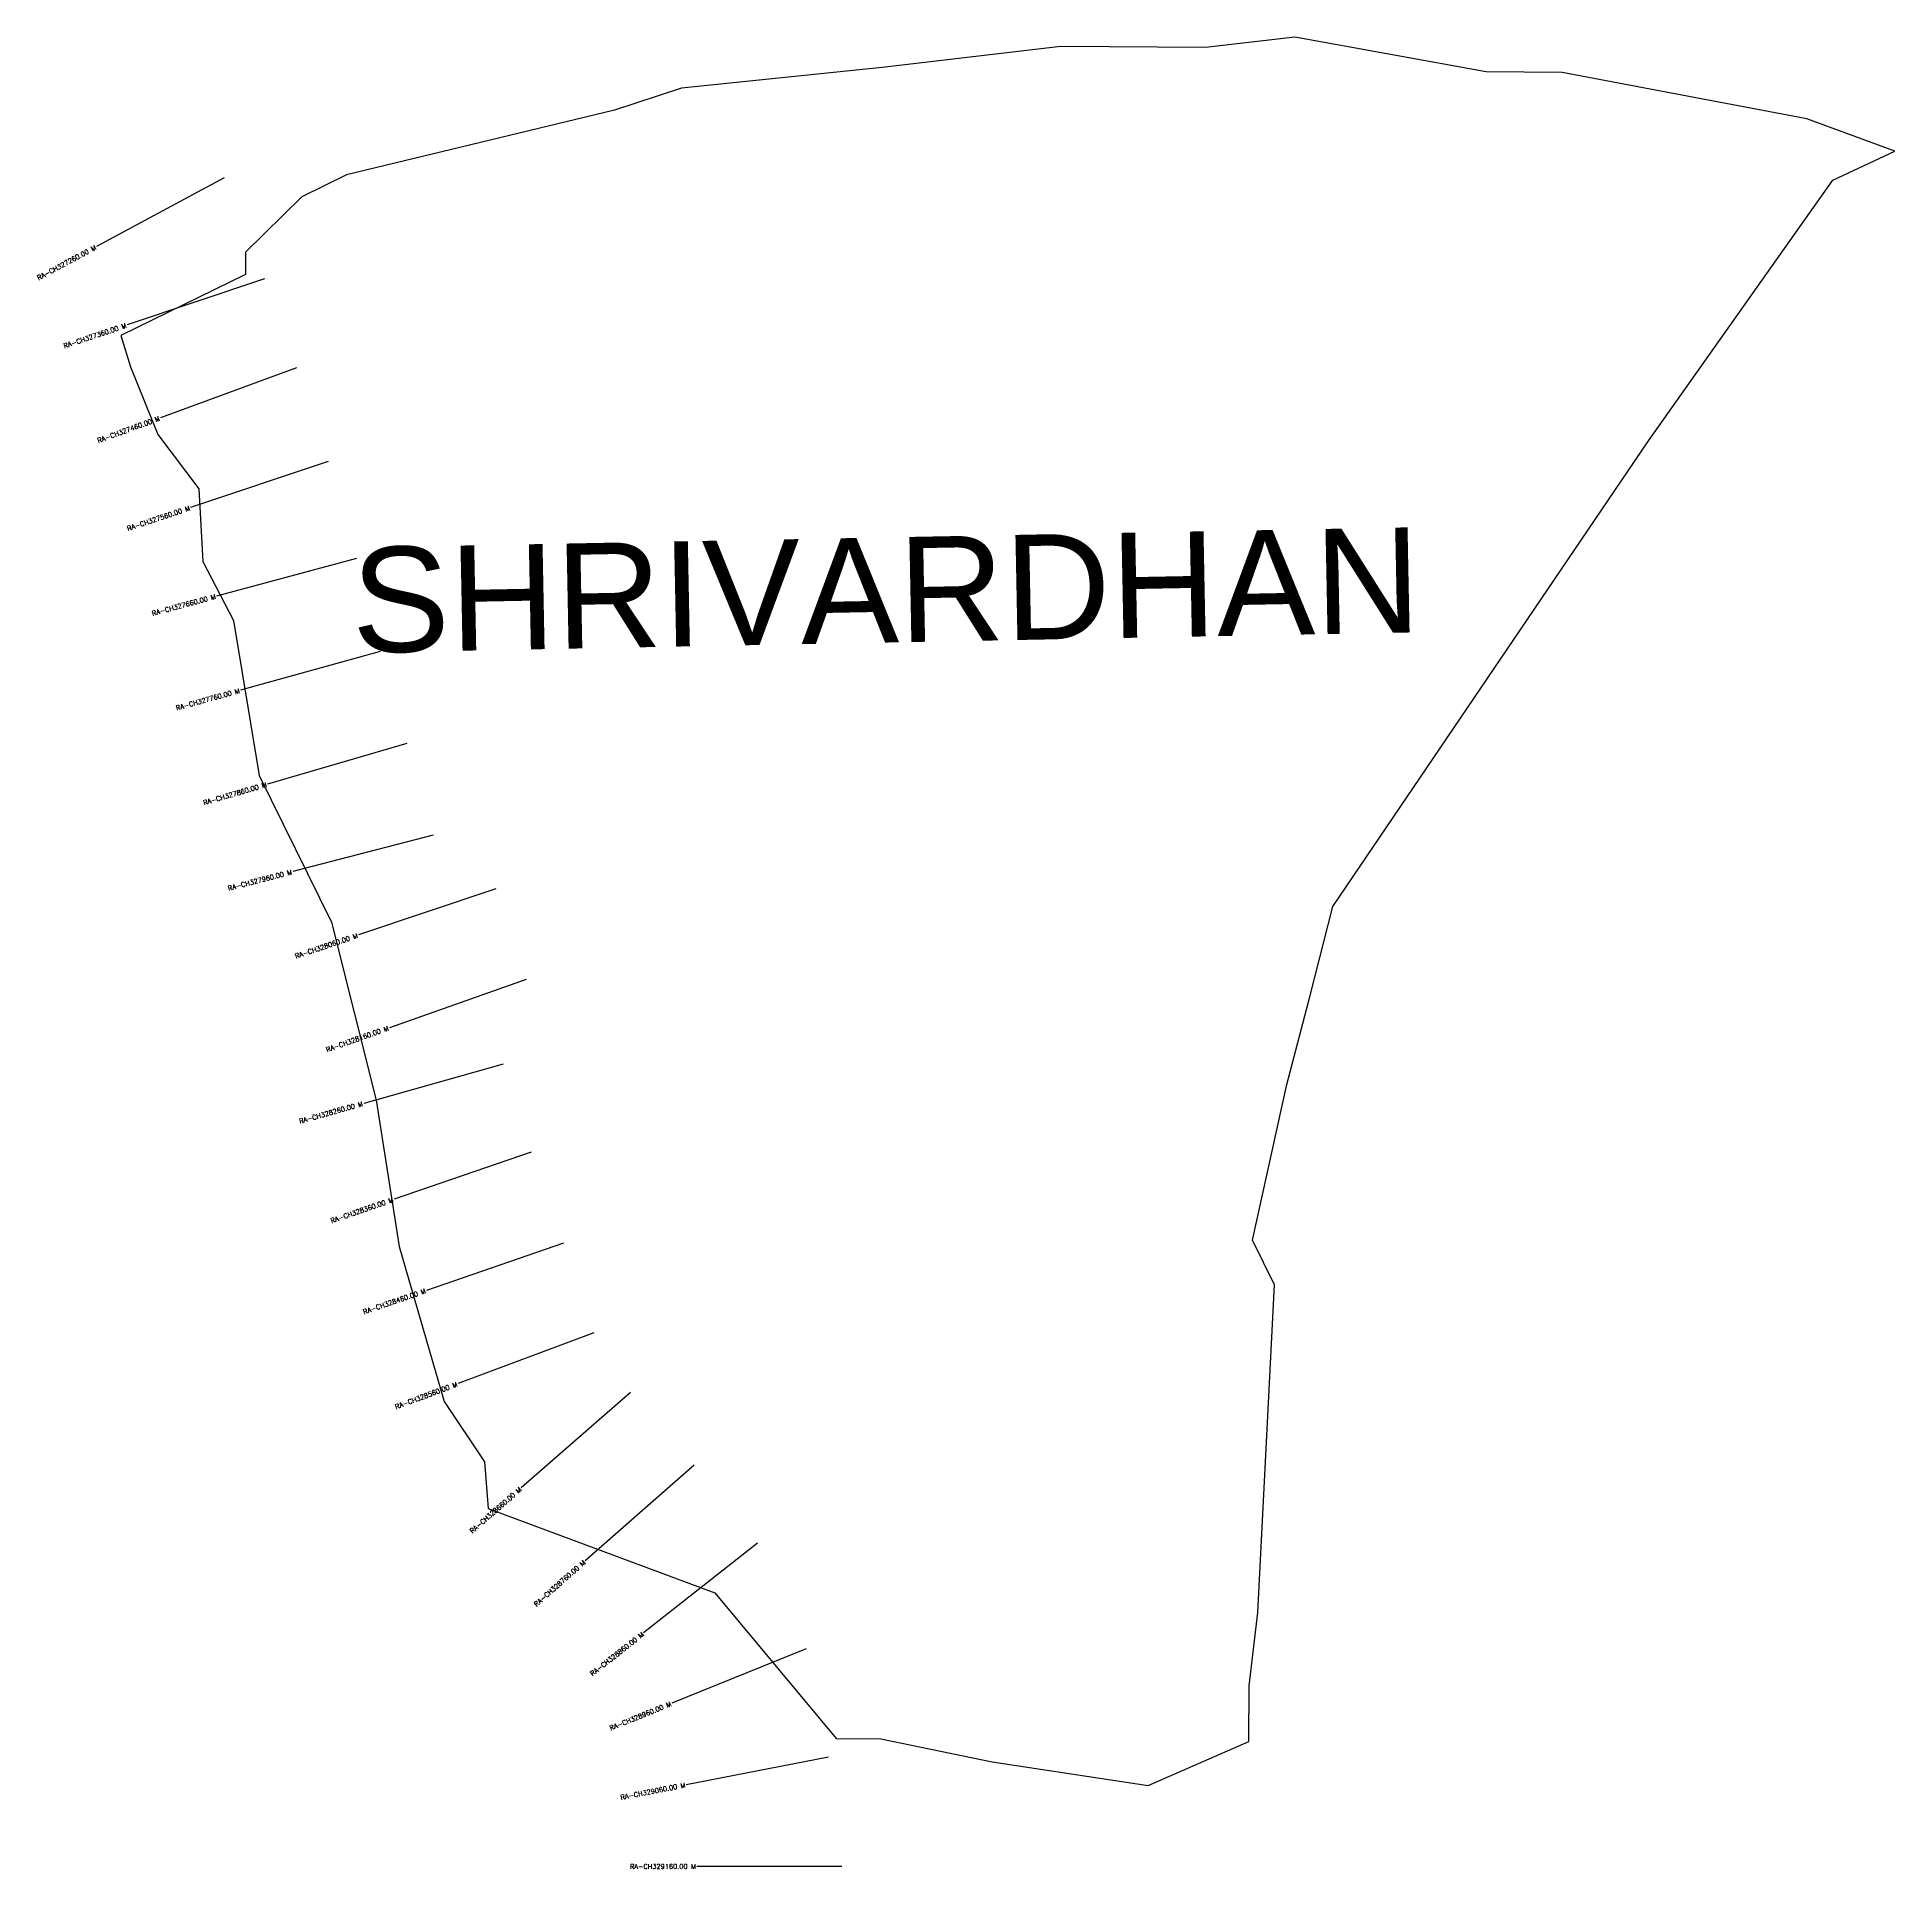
# Model space of a CAD drawing. Header units: metres. Extents: x 289188 to 291109, y 1994715 to 1996609.
import ezdxf
from ezdxf.enums import TextEntityAlignment as Align

# ---------------------------------------------------------------- set-up
doc = ezdxf.new("R2010")
doc.units = ezdxf.units.M
doc.header["$MEASUREMENT"] = 0
for name, color, linetype in [('CS', 134, 'Continuous'), ('CSMark', 6, 'Continuous'), ('VILLAGE BOUNDRY', 10, 'Continuous'), ('VILLAGE NAME', 250, 'Continuous')]:
    doc.layers.add(name, color=color, linetype=linetype)
doc.styles.get("Standard").update_dxf_attribs({"font": 'simplex.shx'})

msp = doc.modelspace()

# ---------------------------------------------------------------- linework, layer by layer
at = {"layer": 'CS'}
for p, q in [((289380.9, 1996463.8), (289248.9, 1996392.6)), ((289422.9, 1996359.2), (289280.6, 1996311.5)), ((289455.9, 1996267), (289315.1, 1996215.4)), ((289488.5, 1996170.3), (289346.3, 1996122.6)), ((289518, 1996070.1), (289373.2, 1996031)), ((289542.4, 1995973.7), (289397.9, 1995933.6)), ((289569.8, 1995878.5), (289425.8, 1995836.5)), ((289597.1, 1995783.9), (289452, 1995746)), ((289662, 1995728.4), (289519.9, 1995680.5)), ((289693.3, 1995634.6), (289551.9, 1995584.6)), ((289669.7, 1995546.9), (289525.3, 1995506.3)), ((289698.6, 1995455.9), (289556.8, 1995407.1)), ((289732.1, 1995361.7), (289590.2, 1995312.9)), ((289763.4, 1995268.8), (289622.9, 1995216.4)), ((289801.2, 1995207.2), (289688.2, 1995108.5)), ((289866.9, 1995132.2), (289754.4, 1995033.1)), ((289932.5, 1995051.5), (289814.8, 1994958.5)), ((289982.9, 1994942.2), (289843.9, 1994885.8)), ((290006.1, 1994830.2), (289858.9, 1994801.5)), ((290019.8, 1994717), (289869.8, 1994717))]:
    msp.add_line(p, q, dxfattribs=at)
at = {"layer": 'VILLAGE BOUNDRY'}
msp.add_lwpolyline([(290480.1, 1995525.9), (290503.9, 1995617.9), (290527.6, 1995709.9), (290853.9, 1996191.6), (291044.5, 1996461.4), (291108.7, 1996491.2), (291017.8, 1996524.6), (290764.6, 1996572.6), (290686.2, 1996573.2), (290488.2, 1996609.2), (290395.9, 1996598.4), (290246.1, 1996599.5), (290061.5, 1996577.8), (289853.9, 1996556.3), (289784.6, 1996533.8), (289507.5, 1996466.7), (289461.2, 1996444), (289403.2, 1996386.8), (289403, 1996363.8), (289274.2, 1996300.6), (289284.3, 1996268.2), (289312.3, 1996198.3), (289354.8, 1996142), (289359, 1996066.8), (289390.6, 1996005.8), (289417.2, 1995845.6), (289492, 1995693.8), (289538.2, 1995509.7), (289562.1, 1995358.4), (289608.5, 1995198), (289650.3, 1995135.4), (289654.1, 1995087.3), (289888.4, 1995000.1), (290014, 1994849.3), (290060, 1994849), (290175.2, 1994825.1), (290336.4, 1994800.8), (290440.5, 1994846.1), (290440.9, 1994903.8), (290449.8, 1994979.8), (290467.1, 1995318.5), (290444.3, 1995364.7)], close=True, dxfattribs=at)

# ---------------------------------------------------------------- texts
at = {"layer": 'CSMark'}
for s, rotation, p in [('RA-CH327260.00 M', 28.3475, (289248.1, 1996392.1)), ('RA-CH327360.00 M', 18.5208, (289279.7, 1996311.2)), ('RA-CH327460.00 M', 20.1215, (289314.2, 1996215.1)), ('RA-CH327560.00 M', 18.5277, (289345.4, 1996122.3)), ('RA-CH327660.00 M', 15.1175, (289372.2, 1996030.7)), ('RA-CH327760.00 M', 15.5057, (289396.9, 1995933.3)), ('RA-CH327860.00 M', 16.2494, (289424.8, 1995836.2)), ('RA-CH327960.00 M', 14.6179, (289451, 1995745.8)), ('RA-CH328060.00 M', 18.6405, (289519, 1995680.1)), ('RA-CH328160.00 M', 19.4523, (289550.9, 1995584.3)), ('RA-CH328260.00 M', 15.6739, (289524.3, 1995506.1)), ('RA-CH328360.00 M', 18.9759, (289555.8, 1995406.8)), ('RA-CH328460.00 M', 18.9759, (289589.3, 1995312.6)), ('RA-CH328560.00 M', 20.4562, (289621.9, 1995216)), ('RA-CH328660.00 M', 41.1137, (289687.5, 1995107.9)), ('RA-CH328760.00 M', 41.3822, (289753.6, 1995032.4)), ('RA-CH328860.00 M', 38.3203, (289814, 1994957.9)), ('RA-CH328960.00 M', 22.0902, (289843, 1994885.4)), ('RA-CH329060.00 M', 11.0134, (289857.9, 1994801.3))]:
    msp.add_text(s, height=5, rotation=rotation, dxfattribs=at).set_placement(p, align=Align.MIDDLE_RIGHT)
msp.add_text('RA-CH329160.00 M', height=5, dxfattribs=at).set_placement((289868.8, 1994717), align=Align.MIDDLE_RIGHT)
at = {"layer": 'VILLAGE NAME', "insert": (289511.7, 1996081.1), "char_height": 108.748, "attachment_point": 1, "rotation": 1.1028}
msp.add_mtext_dynamic_manual_height_columns('{\\fArial|b0|i0|c0|p34;SHRIVARDHAN }', width=1068.399, gutter_width=543.7, heights=[112.5], dxfattribs=at)

doc.saveas('drawing.dxf')
